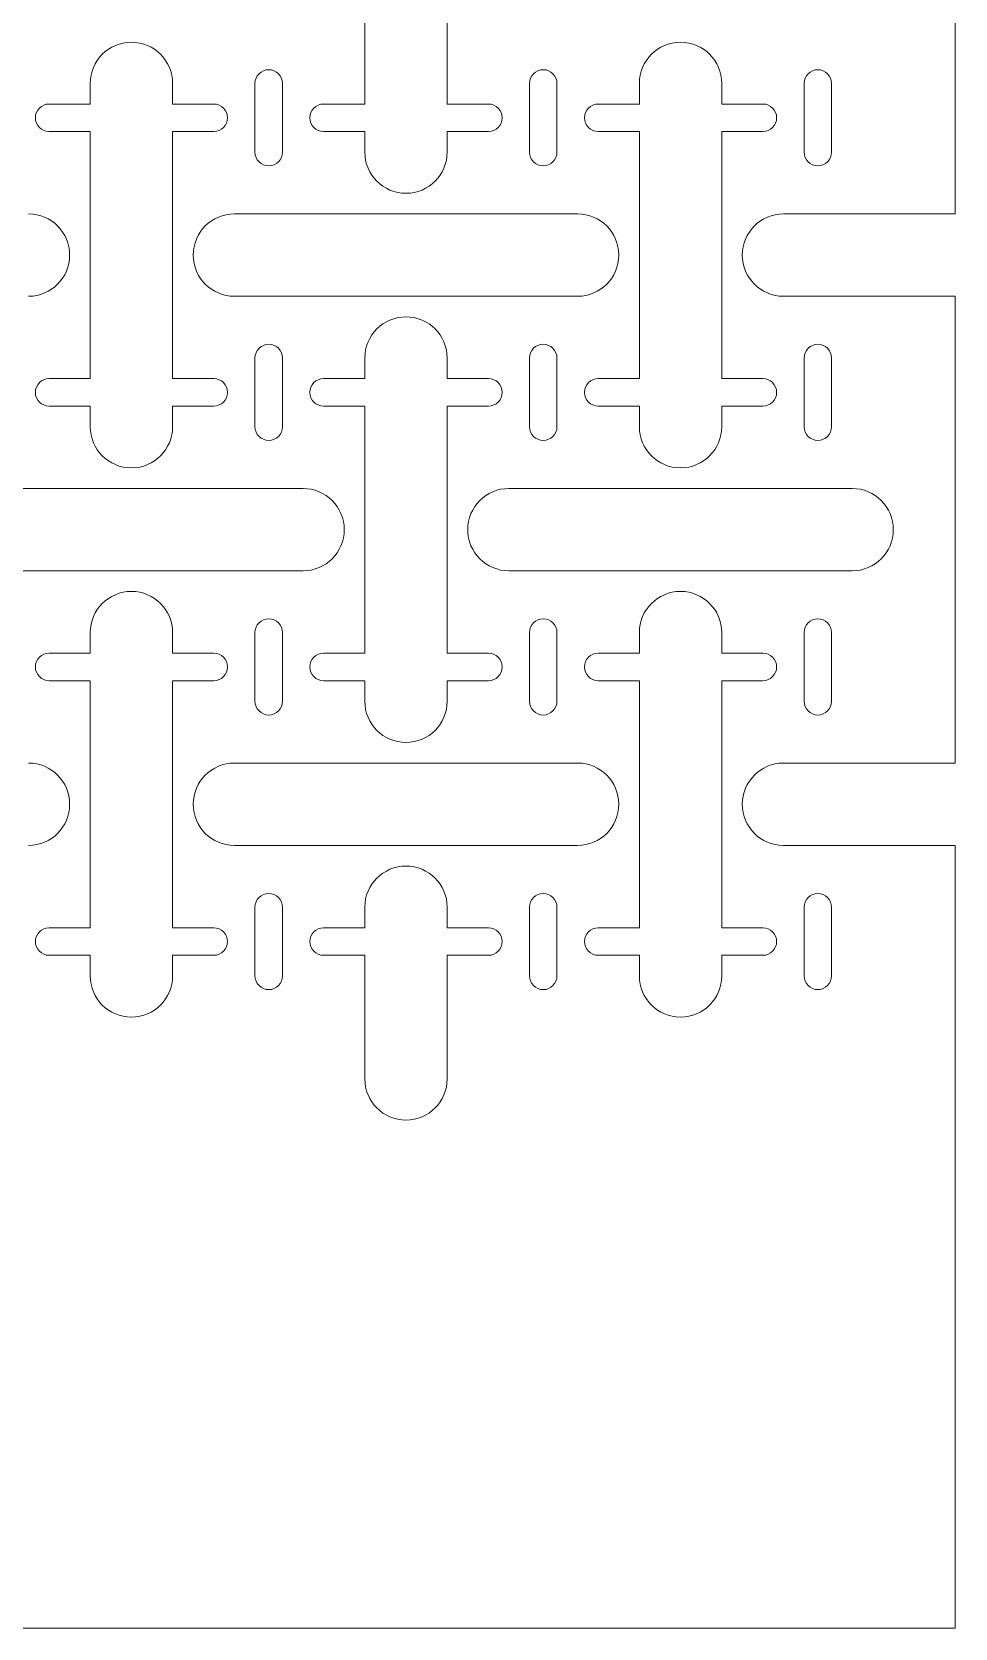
# Model space of a CAD drawing. Header units: metres. Extents: x 0 to 140, y 0 to 240.
# Drawn here: x 106.4 to 140, y 0 to 58.1 of the extents above; entities that cross this region are included whole.
import ezdxf

# ---------------------------------------------------------------- set-up
doc = ezdxf.new("R2010")
doc.units = ezdxf.units.M
doc.layers.add('TOP', color=1, linetype='Continuous', lineweight=0)

msp = doc.modelspace()

# ---------------------------------------------------------------- linework, layer by layer
at = {"layer": 'TOP'}
for p, q in [((140, 51.5), (140, 68.5)), ((118.5, 55.5), (118.5, 64.5)), ((121.5, 55.5), (121.5, 64.5)), ((108.5, 55.5), (108.5, 56.25)), ((111.5, 55.5), (111.5, 56.25)), ((114.5, 53.75), (114.5, 56.25)), ((114.5, 53.75), (114.5, 56.25)), ((114.5, 53.75), (114.5, 56.25)), ((114.5, 53.75), (114.5, 56.25)), ((114.5, 53.75), (114.5, 56.25)), ((114.5, 53.75), (114.5, 56.25)), ((114.5, 53.75), (114.5, 56.25)), ((114.5, 53.75), (114.5, 56.25)), ((114.5, 53.75), (114.5, 56.25)), ((114.5, 53.75), (114.5, 56.25)), ((114.5, 53.75), (114.5, 56.25)), ((114.5, 53.75), (114.5, 56.25)), ((114.5, 53.75), (114.5, 56.25)), ((115.5, 53.75), (115.5, 56.25)), ((115.5, 53.75), (115.5, 56.25)), ((115.5, 53.75), (115.5, 56.25)), ((115.5, 53.75), (115.5, 56.25)), ((115.5, 53.75), (115.5, 56.25)), ((115.5, 53.75), (115.5, 56.25)), ((115.5, 53.75), (115.5, 56.25)), ((115.5, 53.75), (115.5, 56.25)), ((115.5, 53.75), (115.5, 56.25)), ((115.5, 53.75), (115.5, 56.25)), ((115.5, 53.75), (115.5, 56.25)), ((115.5, 53.75), (115.5, 56.25)), ((115.5, 53.75), (115.5, 56.25)), ((124.5, 53.75), (124.5, 56.25)), ((124.5, 53.75), (124.5, 56.25)), ((124.5, 53.75), (124.5, 56.25)), ((124.5, 53.75), (124.5, 56.25)), ((124.5, 53.75), (124.5, 56.25)), ((124.5, 53.75), (124.5, 56.25)), ((124.5, 53.75), (124.5, 56.25)), ((124.5, 53.75), (124.5, 56.25)), ((124.5, 53.75), (124.5, 56.25)), ((124.5, 53.75), (124.5, 56.25)), ((124.5, 53.75), (124.5, 56.25)), ((124.5, 53.75), (124.5, 56.25)), ((124.5, 53.75), (124.5, 56.25)), ((125.5, 53.75), (125.5, 56.25)), ((125.5, 53.75), (125.5, 56.25)), ((125.5, 53.75), (125.5, 56.25)), ((125.5, 53.75), (125.5, 56.25)), ((125.5, 53.75), (125.5, 56.25)), ((125.5, 53.75), (125.5, 56.25)), ((125.5, 53.75), (125.5, 56.25)), ((125.5, 53.75), (125.5, 56.25)), ((125.5, 53.75), (125.5, 56.25)), ((125.5, 53.75), (125.5, 56.25)), ((125.5, 53.75), (125.5, 56.25)), ((125.5, 53.75), (125.5, 56.25)), ((125.5, 53.75), (125.5, 56.25)), ((128.5, 55.5), (128.5, 56.25)), ((131.5, 55.5), (131.5, 56.25)), ((134.5, 53.75), (134.5, 56.25)), ((134.5, 53.75), (134.5, 56.25)), ((134.5, 53.75), (134.5, 56.25)), ((134.5, 53.75), (134.5, 56.25)), ((134.5, 53.75), (134.5, 56.25)), ((134.5, 53.75), (134.5, 56.25)), ((134.5, 53.75), (134.5, 56.25)), ((134.5, 53.75), (134.5, 56.25)), ((134.5, 53.75), (134.5, 56.25)), ((134.5, 53.75), (134.5, 56.25)), ((134.5, 53.75), (134.5, 56.25)), ((134.5, 53.75), (134.5, 56.25)), ((134.5, 53.75), (134.5, 56.25)), ((135.5, 53.75), (135.5, 56.25)), ((135.5, 53.75), (135.5, 56.25)), ((135.5, 53.75), (135.5, 56.25)), ((135.5, 53.75), (135.5, 56.25)), ((135.5, 53.75), (135.5, 56.25)), ((135.5, 53.75), (135.5, 56.25)), ((135.5, 53.75), (135.5, 56.25)), ((135.5, 53.75), (135.5, 56.25)), ((135.5, 53.75), (135.5, 56.25)), ((135.5, 53.75), (135.5, 56.25)), ((135.5, 53.75), (135.5, 56.25)), ((135.5, 53.75), (135.5, 56.25)), ((135.5, 53.75), (135.5, 56.25)), ((107, 55.5), (108.5, 55.5)), ((113, 55.5), (111.5, 55.5)), ((117, 55.5), (118.5, 55.5)), ((123, 55.5), (121.5, 55.5)), ((127, 55.5), (128.5, 55.5)), ((133, 55.5), (131.5, 55.5)), ((108.5, 54.5), (107, 54.5)), ((108.5, 45.5), (108.5, 54.5)), ((111.5, 45.5), (111.5, 54.5)), ((111.5, 54.5), (113, 54.5)), ((118.5, 54.5), (117, 54.5)), ((118.5, 53.75), (118.5, 54.5)), ((121.5, 53.75), (121.5, 54.5)), ((121.5, 54.5), (123, 54.5)), ((128.5, 54.5), (127, 54.5)), ((128.5, 45.5), (128.5, 54.5)), ((131.5, 45.5), (131.5, 54.5)), ((131.5, 54.5), (133, 54.5)), ((113.75, 51.5), (126.25, 51.5)), ((133.75, 51.5), (140, 51.5)), ((113.75, 48.5), (126.25, 48.5)), ((133.75, 48.5), (140, 48.5)), ((140, 31.5), (140, 48.5)), ((114.5, 43.75), (114.5, 46.25)), ((114.5, 43.75), (114.5, 46.25)), ((114.5, 43.75), (114.5, 46.25)), ((114.5, 43.75), (114.5, 46.25)), ((114.5, 43.75), (114.5, 46.25)), ((114.5, 43.75), (114.5, 46.25)), ((114.5, 43.75), (114.5, 46.25)), ((114.5, 43.75), (114.5, 46.25)), ((114.5, 43.75), (114.5, 46.25)), ((114.5, 43.75), (114.5, 46.25)), ((114.5, 43.75), (114.5, 46.25)), ((114.5, 43.75), (114.5, 46.25)), ((114.5, 43.75), (114.5, 46.25)), ((115.5, 43.75), (115.5, 46.25)), ((115.5, 43.75), (115.5, 46.25)), ((115.5, 43.75), (115.5, 46.25)), ((115.5, 43.75), (115.5, 46.25)), ((115.5, 43.75), (115.5, 46.25)), ((115.5, 43.75), (115.5, 46.25)), ((115.5, 43.75), (115.5, 46.25)), ((115.5, 43.75), (115.5, 46.25)), ((115.5, 43.75), (115.5, 46.25)), ((115.5, 43.75), (115.5, 46.25)), ((115.5, 43.75), (115.5, 46.25)), ((115.5, 43.75), (115.5, 46.25)), ((115.5, 43.75), (115.5, 46.25)), ((118.5, 45.5), (118.5, 46.25)), ((121.5, 45.5), (121.5, 46.25)), ((124.5, 43.75), (124.5, 46.25)), ((124.5, 43.75), (124.5, 46.25)), ((124.5, 43.75), (124.5, 46.25)), ((124.5, 43.75), (124.5, 46.25)), ((124.5, 43.75), (124.5, 46.25)), ((124.5, 43.75), (124.5, 46.25)), ((124.5, 43.75), (124.5, 46.25)), ((124.5, 43.75), (124.5, 46.25)), ((124.5, 43.75), (124.5, 46.25)), ((124.5, 43.75), (124.5, 46.25)), ((124.5, 43.75), (124.5, 46.25)), ((124.5, 43.75), (124.5, 46.25)), ((124.5, 43.75), (124.5, 46.25)), ((125.5, 43.75), (125.5, 46.25)), ((125.5, 43.75), (125.5, 46.25)), ((125.5, 43.75), (125.5, 46.25)), ((125.5, 43.75), (125.5, 46.25)), ((125.5, 43.75), (125.5, 46.25)), ((125.5, 43.75), (125.5, 46.25)), ((125.5, 43.75), (125.5, 46.25)), ((125.5, 43.75), (125.5, 46.25)), ((125.5, 43.75), (125.5, 46.25)), ((125.5, 43.75), (125.5, 46.25)), ((125.5, 43.75), (125.5, 46.25)), ((125.5, 43.75), (125.5, 46.25)), ((125.5, 43.75), (125.5, 46.25)), ((134.5, 43.75), (134.5, 46.25)), ((134.5, 43.75), (134.5, 46.25)), ((134.5, 43.75), (134.5, 46.25)), ((134.5, 43.75), (134.5, 46.25)), ((134.5, 43.75), (134.5, 46.25)), ((134.5, 43.75), (134.5, 46.25)), ((134.5, 43.75), (134.5, 46.25)), ((134.5, 43.75), (134.5, 46.25)), ((134.5, 43.75), (134.5, 46.25)), ((134.5, 43.75), (134.5, 46.25)), ((134.5, 43.75), (134.5, 46.25)), ((134.5, 43.75), (134.5, 46.25)), ((134.5, 43.75), (134.5, 46.25)), ((135.5, 43.75), (135.5, 46.25)), ((135.5, 43.75), (135.5, 46.25)), ((135.5, 43.75), (135.5, 46.25)), ((135.5, 43.75), (135.5, 46.25)), ((135.5, 43.75), (135.5, 46.25)), ((135.5, 43.75), (135.5, 46.25)), ((135.5, 43.75), (135.5, 46.25)), ((135.5, 43.75), (135.5, 46.25)), ((135.5, 43.75), (135.5, 46.25)), ((135.5, 43.75), (135.5, 46.25)), ((135.5, 43.75), (135.5, 46.25)), ((135.5, 43.75), (135.5, 46.25)), ((135.5, 43.75), (135.5, 46.25)), ((107, 45.5), (108.5, 45.5)), ((113, 45.5), (111.5, 45.5)), ((117, 45.5), (118.5, 45.5)), ((123, 45.5), (121.5, 45.5)), ((127, 45.5), (128.5, 45.5)), ((133, 45.5), (131.5, 45.5)), ((108.5, 44.5), (107, 44.5)), ((108.5, 43.75), (108.5, 44.5)), ((111.5, 43.75), (111.5, 44.5)), ((111.5, 44.5), (113, 44.5)), ((118.5, 44.5), (117, 44.5)), ((118.5, 35.5), (118.5, 44.5)), ((121.5, 35.5), (121.5, 44.5)), ((121.5, 44.5), (123, 44.5)), ((128.5, 44.5), (127, 44.5)), ((128.5, 43.75), (128.5, 44.5)), ((131.5, 43.75), (131.5, 44.5)), ((131.5, 44.5), (133, 44.5)), ((103.75, 41.5), (116.25, 41.5)), ((123.75, 41.5), (136.25, 41.5)), ((103.75, 38.5), (116.25, 38.5)), ((123.75, 38.5), (136.25, 38.5)), ((108.5, 35.5), (108.5, 36.25)), ((111.5, 35.5), (111.5, 36.25)), ((114.5, 33.75), (114.5, 36.25)), ((114.5, 33.75), (114.5, 36.25)), ((114.5, 33.75), (114.5, 36.25)), ((114.5, 33.75), (114.5, 36.25)), ((114.5, 33.75), (114.5, 36.25)), ((114.5, 33.75), (114.5, 36.25)), ((114.5, 33.75), (114.5, 36.25)), ((114.5, 33.75), (114.5, 36.25)), ((114.5, 33.75), (114.5, 36.25)), ((114.5, 33.75), (114.5, 36.25)), ((114.5, 33.75), (114.5, 36.25)), ((114.5, 33.75), (114.5, 36.25)), ((114.5, 33.75), (114.5, 36.25)), ((115.5, 33.75), (115.5, 36.25)), ((115.5, 33.75), (115.5, 36.25)), ((115.5, 33.75), (115.5, 36.25)), ((115.5, 33.75), (115.5, 36.25)), ((115.5, 33.75), (115.5, 36.25)), ((115.5, 33.75), (115.5, 36.25)), ((115.5, 33.75), (115.5, 36.25)), ((115.5, 33.75), (115.5, 36.25)), ((115.5, 33.75), (115.5, 36.25)), ((115.5, 33.75), (115.5, 36.25)), ((115.5, 33.75), (115.5, 36.25)), ((115.5, 33.75), (115.5, 36.25)), ((115.5, 33.75), (115.5, 36.25)), ((124.5, 33.75), (124.5, 36.25)), ((124.5, 33.75), (124.5, 36.25)), ((124.5, 33.75), (124.5, 36.25)), ((124.5, 33.75), (124.5, 36.25)), ((124.5, 33.75), (124.5, 36.25)), ((124.5, 33.75), (124.5, 36.25)), ((124.5, 33.75), (124.5, 36.25)), ((124.5, 33.75), (124.5, 36.25)), ((124.5, 33.75), (124.5, 36.25)), ((124.5, 33.75), (124.5, 36.25)), ((124.5, 33.75), (124.5, 36.25)), ((124.5, 33.75), (124.5, 36.25)), ((124.5, 33.75), (124.5, 36.25)), ((125.5, 33.75), (125.5, 36.25)), ((125.5, 33.75), (125.5, 36.25)), ((125.5, 33.75), (125.5, 36.25)), ((125.5, 33.75), (125.5, 36.25)), ((125.5, 33.75), (125.5, 36.25)), ((125.5, 33.75), (125.5, 36.25)), ((125.5, 33.75), (125.5, 36.25)), ((125.5, 33.75), (125.5, 36.25)), ((125.5, 33.75), (125.5, 36.25)), ((125.5, 33.75), (125.5, 36.25)), ((125.5, 33.75), (125.5, 36.25)), ((125.5, 33.75), (125.5, 36.25)), ((125.5, 33.75), (125.5, 36.25)), ((128.5, 35.5), (128.5, 36.25)), ((131.5, 35.5), (131.5, 36.25)), ((134.5, 33.75), (134.5, 36.25)), ((134.5, 33.75), (134.5, 36.25)), ((134.5, 33.75), (134.5, 36.25)), ((134.5, 33.75), (134.5, 36.25)), ((134.5, 33.75), (134.5, 36.25)), ((134.5, 33.75), (134.5, 36.25)), ((134.5, 33.75), (134.5, 36.25)), ((134.5, 33.75), (134.5, 36.25)), ((134.5, 33.75), (134.5, 36.25)), ((134.5, 33.75), (134.5, 36.25)), ((134.5, 33.75), (134.5, 36.25)), ((134.5, 33.75), (134.5, 36.25)), ((134.5, 33.75), (134.5, 36.25)), ((135.5, 33.75), (135.5, 36.25)), ((135.5, 33.75), (135.5, 36.25)), ((135.5, 33.75), (135.5, 36.25)), ((135.5, 33.75), (135.5, 36.25)), ((135.5, 33.75), (135.5, 36.25)), ((135.5, 33.75), (135.5, 36.25)), ((135.5, 33.75), (135.5, 36.25)), ((135.5, 33.75), (135.5, 36.25)), ((135.5, 33.75), (135.5, 36.25)), ((135.5, 33.75), (135.5, 36.25)), ((135.5, 33.75), (135.5, 36.25)), ((135.5, 33.75), (135.5, 36.25)), ((135.5, 33.75), (135.5, 36.25)), ((107, 35.5), (108.5, 35.5)), ((113, 35.5), (111.5, 35.5)), ((117, 35.5), (118.5, 35.5)), ((123, 35.5), (121.5, 35.5)), ((127, 35.5), (128.5, 35.5)), ((133, 35.5), (131.5, 35.5)), ((108.5, 34.5), (107, 34.5)), ((108.5, 25.5), (108.5, 34.5)), ((111.5, 25.5), (111.5, 34.5)), ((111.5, 34.5), (113, 34.5)), ((118.5, 34.5), (117, 34.5)), ((118.5, 33.75), (118.5, 34.5)), ((121.5, 33.75), (121.5, 34.5)), ((121.5, 34.5), (123, 34.5)), ((128.5, 34.5), (127, 34.5)), ((128.5, 25.5), (128.5, 34.5)), ((131.5, 25.5), (131.5, 34.5)), ((131.5, 34.5), (133, 34.5)), ((113.75, 31.5), (126.25, 31.5)), ((133.75, 31.5), (140, 31.5)), ((113.75, 28.5), (126.25, 28.5)), ((133.75, 28.5), (140, 28.5)), ((140, 0), (140, 28.5)), ((114.5, 23.75), (114.5, 26.25)), ((114.5, 23.75), (114.5, 26.25)), ((114.5, 23.75), (114.5, 26.25)), ((114.5, 23.75), (114.5, 26.25)), ((114.5, 23.75), (114.5, 26.25)), ((114.5, 23.75), (114.5, 26.25)), ((114.5, 23.75), (114.5, 26.25)), ((114.5, 23.75), (114.5, 26.25)), ((114.5, 23.75), (114.5, 26.25)), ((114.5, 23.75), (114.5, 26.25)), ((114.5, 23.75), (114.5, 26.25)), ((114.5, 23.75), (114.5, 26.25)), ((114.5, 23.75), (114.5, 26.25)), ((115.5, 23.75), (115.5, 26.25)), ((115.5, 23.75), (115.5, 26.25)), ((115.5, 23.75), (115.5, 26.25)), ((115.5, 23.75), (115.5, 26.25)), ((115.5, 23.75), (115.5, 26.25)), ((115.5, 23.75), (115.5, 26.25)), ((115.5, 23.75), (115.5, 26.25)), ((115.5, 23.75), (115.5, 26.25)), ((115.5, 23.75), (115.5, 26.25)), ((115.5, 23.75), (115.5, 26.25)), ((115.5, 23.75), (115.5, 26.25)), ((115.5, 23.75), (115.5, 26.25)), ((115.5, 23.75), (115.5, 26.25)), ((118.5, 25.5), (118.5, 26.25)), ((121.5, 25.5), (121.5, 26.25)), ((124.5, 23.75), (124.5, 26.25)), ((124.5, 23.75), (124.5, 26.25)), ((124.5, 23.75), (124.5, 26.25)), ((124.5, 23.75), (124.5, 26.25)), ((124.5, 23.75), (124.5, 26.25)), ((124.5, 23.75), (124.5, 26.25)), ((124.5, 23.75), (124.5, 26.25)), ((124.5, 23.75), (124.5, 26.25)), ((124.5, 23.75), (124.5, 26.25)), ((124.5, 23.75), (124.5, 26.25)), ((124.5, 23.75), (124.5, 26.25)), ((124.5, 23.75), (124.5, 26.25)), ((124.5, 23.75), (124.5, 26.25)), ((125.5, 23.75), (125.5, 26.25)), ((125.5, 23.75), (125.5, 26.25)), ((125.5, 23.75), (125.5, 26.25)), ((125.5, 23.75), (125.5, 26.25)), ((125.5, 23.75), (125.5, 26.25)), ((125.5, 23.75), (125.5, 26.25)), ((125.5, 23.75), (125.5, 26.25)), ((125.5, 23.75), (125.5, 26.25)), ((125.5, 23.75), (125.5, 26.25)), ((125.5, 23.75), (125.5, 26.25)), ((125.5, 23.75), (125.5, 26.25)), ((125.5, 23.75), (125.5, 26.25)), ((125.5, 23.75), (125.5, 26.25)), ((134.5, 23.75), (134.5, 26.25)), ((134.5, 23.75), (134.5, 26.25)), ((134.5, 23.75), (134.5, 26.25)), ((134.5, 23.75), (134.5, 26.25)), ((134.5, 23.75), (134.5, 26.25)), ((134.5, 23.75), (134.5, 26.25)), ((134.5, 23.75), (134.5, 26.25)), ((134.5, 23.75), (134.5, 26.25)), ((134.5, 23.75), (134.5, 26.25)), ((134.5, 23.75), (134.5, 26.25)), ((134.5, 23.75), (134.5, 26.25)), ((134.5, 23.75), (134.5, 26.25)), ((134.5, 23.75), (134.5, 26.25)), ((135.5, 23.75), (135.5, 26.25)), ((135.5, 23.75), (135.5, 26.25)), ((135.5, 23.75), (135.5, 26.25)), ((135.5, 23.75), (135.5, 26.25)), ((135.5, 23.75), (135.5, 26.25)), ((135.5, 23.75), (135.5, 26.25)), ((135.5, 23.75), (135.5, 26.25)), ((135.5, 23.75), (135.5, 26.25)), ((135.5, 23.75), (135.5, 26.25)), ((135.5, 23.75), (135.5, 26.25)), ((135.5, 23.75), (135.5, 26.25)), ((135.5, 23.75), (135.5, 26.25)), ((135.5, 23.75), (135.5, 26.25)), ((107, 25.5), (108.5, 25.5)), ((113, 25.5), (111.5, 25.5)), ((117, 25.5), (118.5, 25.5)), ((123, 25.5), (121.5, 25.5)), ((127, 25.5), (128.5, 25.5)), ((133, 25.5), (131.5, 25.5)), ((108.5, 24.5), (107, 24.5)), ((108.5, 23.75), (108.5, 24.5)), ((111.5, 23.75), (111.5, 24.5)), ((111.5, 24.5), (113, 24.5)), ((118.5, 24.5), (117, 24.5)), ((118.5, 20), (118.5, 24.5)), ((121.5, 20), (121.5, 24.5)), ((121.5, 24.5), (123, 24.5)), ((128.5, 24.5), (127, 24.5)), ((128.5, 23.75), (128.5, 24.5)), ((131.5, 23.75), (131.5, 24.5)), ((131.5, 24.5), (133, 24.5)), ((0, 0), (140, 0))]:
    msp.add_line(p, q, dxfattribs=at)
for centre, radius, start, end in [((110, 56.25), 1.5, 0, 180), ((130, 56.25), 1.5, 0, 180), ((115, 56.25), 0.5, 0, 180), ((115, 56.25), 0.5, 0, 180), ((115, 56.25), 0.5, 0, 180), ((115, 56.25), 0.5, 0, 180), ((115, 56.25), 0.5, 0, 180), ((115, 56.25), 0.5, 0, 180), ((115, 56.25), 0.5, 0, 180), ((115, 56.25), 0.5, 0, 180), ((115, 56.25), 0.5, 0, 180), ((115, 56.25), 0.5, 0, 180), ((115, 56.25), 0.5, 0, 180), ((115, 56.25), 0.5, 0, 180), ((115, 56.25), 0.5, 0, 180), ((125, 56.25), 0.5, 0, 180), ((125, 56.25), 0.5, 0, 180), ((125, 56.25), 0.5, 0, 180), ((125, 56.25), 0.5, 0, 180), ((125, 56.25), 0.5, 0, 180), ((125, 56.25), 0.5, 0, 180), ((125, 56.25), 0.5, 0, 180), ((125, 56.25), 0.5, 0, 180), ((125, 56.25), 0.5, 0, 180), ((125, 56.25), 0.5, 0, 180), ((125, 56.25), 0.5, 0, 180), ((125, 56.25), 0.5, 0, 180), ((125, 56.25), 0.5, 0, 180), ((135, 56.25), 0.5, 0, 180), ((135, 56.25), 0.5, 0, 180), ((135, 56.25), 0.5, 0, 180), ((135, 56.25), 0.5, 0, 180), ((135, 56.25), 0.5, 0, 180), ((135, 56.25), 0.5, 0, 180), ((135, 56.25), 0.5, 0, 180), ((135, 56.25), 0.5, 0, 180), ((135, 56.25), 0.5, 0, 180), ((135, 56.25), 0.5, 0, 180), ((135, 56.25), 0.5, 0, 180), ((135, 56.25), 0.5, 0, 180), ((135, 56.25), 0.5, 0, 180), ((107, 55), 0.5, -270, -90), ((113, 55), 0.5, -90, 90), ((117, 55), 0.5, -270, -90), ((123, 55), 0.5, -90, 90), ((127, 55), 0.5, -270, -90), ((133, 55), 0.5, -90, 90), ((115, 53.75), 0.5, -180, 0), ((115, 53.75), 0.5, -180, 0), ((115, 53.75), 0.5, -180, 0), ((115, 53.75), 0.5, -180, 0), ((115, 53.75), 0.5, -180, 0), ((115, 53.75), 0.5, -180, 0), ((115, 53.75), 0.5, -180, 0), ((115, 53.75), 0.5, -180, 0), ((115, 53.75), 0.5, -180, 0), ((115, 53.75), 0.5, -180, 0), ((115, 53.75), 0.5, -180, 0), ((115, 53.75), 0.5, -180, 0), ((115, 53.75), 0.5, -180, 0), ((120, 53.75), 1.5, -180, 0), ((125, 53.75), 0.5, -180, 0), ((125, 53.75), 0.5, -180, 0), ((125, 53.75), 0.5, -180, 0), ((125, 53.75), 0.5, -180, 0), ((125, 53.75), 0.5, -180, 0), ((125, 53.75), 0.5, -180, 0), ((125, 53.75), 0.5, -180, 0), ((125, 53.75), 0.5, -180, 0), ((125, 53.75), 0.5, -180, 0), ((125, 53.75), 0.5, -180, 0), ((125, 53.75), 0.5, -180, 0), ((125, 53.75), 0.5, -180, 0), ((125, 53.75), 0.5, -180, 0), ((135, 53.75), 0.5, -180, 0), ((135, 53.75), 0.5, -180, 0), ((135, 53.75), 0.5, -180, 0), ((135, 53.75), 0.5, -180, 0), ((135, 53.75), 0.5, -180, 0), ((135, 53.75), 0.5, -180, 0), ((135, 53.75), 0.5, -180, 0), ((135, 53.75), 0.5, -180, 0), ((135, 53.75), 0.5, -180, 0), ((135, 53.75), 0.5, -180, 0), ((135, 53.75), 0.5, -180, 0), ((135, 53.75), 0.5, -180, 0), ((135, 53.75), 0.5, -180, 0), ((106.25, 50), 1.5, -90, 90), ((113.75, 50), 1.5, -270, -90), ((126.25, 50), 1.5, -90, 90), ((133.75, 50), 1.5, -270, -90), ((120, 46.25), 1.5, 0, 180), ((115, 46.25), 0.5, 0, 180), ((115, 46.25), 0.5, 0, 180), ((115, 46.25), 0.5, 0, 180), ((115, 46.25), 0.5, 0, 180), ((115, 46.25), 0.5, 0, 180), ((115, 46.25), 0.5, 0, 180), ((115, 46.25), 0.5, 0, 180), ((115, 46.25), 0.5, 0, 180), ((115, 46.25), 0.5, 0, 180), ((115, 46.25), 0.5, 0, 180), ((115, 46.25), 0.5, 0, 180), ((115, 46.25), 0.5, 0, 180), ((115, 46.25), 0.5, 0, 180), ((125, 46.25), 0.5, 0, 180), ((125, 46.25), 0.5, 0, 180), ((125, 46.25), 0.5, 0, 180), ((125, 46.25), 0.5, 0, 180), ((125, 46.25), 0.5, 0, 180), ((125, 46.25), 0.5, 0, 180), ((125, 46.25), 0.5, 0, 180), ((125, 46.25), 0.5, 0, 180), ((125, 46.25), 0.5, 0, 180), ((125, 46.25), 0.5, 0, 180), ((125, 46.25), 0.5, 0, 180), ((125, 46.25), 0.5, 0, 180), ((125, 46.25), 0.5, 0, 180), ((135, 46.25), 0.5, 0, 180), ((135, 46.25), 0.5, 0, 180), ((135, 46.25), 0.5, 0, 180), ((135, 46.25), 0.5, 0, 180), ((135, 46.25), 0.5, 0, 180), ((135, 46.25), 0.5, 0, 180), ((135, 46.25), 0.5, 0, 180), ((135, 46.25), 0.5, 0, 180), ((135, 46.25), 0.5, 0, 180), ((135, 46.25), 0.5, 0, 180), ((135, 46.25), 0.5, 0, 180), ((135, 46.25), 0.5, 0, 180), ((135, 46.25), 0.5, 0, 180), ((107, 45), 0.5, -270, -90), ((113, 45), 0.5, -90, 90), ((117, 45), 0.5, -270, -90), ((123, 45), 0.5, -90, 90), ((127, 45), 0.5, -270, -90), ((133, 45), 0.5, -90, 90), ((110, 43.75), 1.5, -180, 0), ((115, 43.75), 0.5, -180, 0), ((115, 43.75), 0.5, -180, 0), ((115, 43.75), 0.5, -180, 0), ((115, 43.75), 0.5, -180, 0), ((115, 43.75), 0.5, -180, 0), ((115, 43.75), 0.5, -180, 0), ((115, 43.75), 0.5, -180, 0), ((115, 43.75), 0.5, -180, 0), ((115, 43.75), 0.5, -180, 0), ((115, 43.75), 0.5, -180, 0), ((115, 43.75), 0.5, -180, 0), ((115, 43.75), 0.5, -180, 0), ((115, 43.75), 0.5, -180, 0), ((125, 43.75), 0.5, -180, 0), ((125, 43.75), 0.5, -180, 0), ((125, 43.75), 0.5, -180, 0), ((125, 43.75), 0.5, -180, 0), ((125, 43.75), 0.5, -180, 0), ((125, 43.75), 0.5, -180, 0), ((125, 43.75), 0.5, -180, 0), ((125, 43.75), 0.5, -180, 0), ((125, 43.75), 0.5, -180, 0), ((125, 43.75), 0.5, -180, 0), ((125, 43.75), 0.5, -180, 0), ((125, 43.75), 0.5, -180, 0), ((125, 43.75), 0.5, -180, 0), ((130, 43.75), 1.5, -180, 0), ((135, 43.75), 0.5, -180, 0), ((135, 43.75), 0.5, -180, 0), ((135, 43.75), 0.5, -180, 0), ((135, 43.75), 0.5, -180, 0), ((135, 43.75), 0.5, -180, 0), ((135, 43.75), 0.5, -180, 0), ((135, 43.75), 0.5, -180, 0), ((135, 43.75), 0.5, -180, 0), ((135, 43.75), 0.5, -180, 0), ((135, 43.75), 0.5, -180, 0), ((135, 43.75), 0.5, -180, 0), ((135, 43.75), 0.5, -180, 0), ((135, 43.75), 0.5, -180, 0), ((116.25, 40), 1.5, -90, 90), ((123.75, 40), 1.5, -270, -90), ((136.25, 40), 1.5, -90, 90), ((110, 36.25), 1.5, 0, 180), ((130, 36.25), 1.5, 0, 180), ((115, 36.25), 0.5, 0, 180), ((115, 36.25), 0.5, 0, 180), ((115, 36.25), 0.5, 0, 180), ((115, 36.25), 0.5, 0, 180), ((115, 36.25), 0.5, 0, 180), ((115, 36.25), 0.5, 0, 180), ((115, 36.25), 0.5, 0, 180), ((115, 36.25), 0.5, 0, 180), ((115, 36.25), 0.5, 0, 180), ((115, 36.25), 0.5, 0, 180), ((115, 36.25), 0.5, 0, 180), ((115, 36.25), 0.5, 0, 180), ((115, 36.25), 0.5, 0, 180), ((125, 36.25), 0.5, 0, 180), ((125, 36.25), 0.5, 0, 180), ((125, 36.25), 0.5, 0, 180), ((125, 36.25), 0.5, 0, 180), ((125, 36.25), 0.5, 0, 180), ((125, 36.25), 0.5, 0, 180), ((125, 36.25), 0.5, 0, 180), ((125, 36.25), 0.5, 0, 180), ((125, 36.25), 0.5, 0, 180), ((125, 36.25), 0.5, 0, 180), ((125, 36.25), 0.5, 0, 180), ((125, 36.25), 0.5, 0, 180), ((125, 36.25), 0.5, 0, 180), ((135, 36.25), 0.5, 0, 180), ((135, 36.25), 0.5, 0, 180), ((135, 36.25), 0.5, 0, 180), ((135, 36.25), 0.5, 0, 180), ((135, 36.25), 0.5, 0, 180), ((135, 36.25), 0.5, 0, 180), ((135, 36.25), 0.5, 0, 180), ((135, 36.25), 0.5, 0, 180), ((135, 36.25), 0.5, 0, 180), ((135, 36.25), 0.5, 0, 180), ((135, 36.25), 0.5, 0, 180), ((135, 36.25), 0.5, 0, 180), ((135, 36.25), 0.5, 0, 180), ((107, 35), 0.5, -270, -90), ((113, 35), 0.5, -90, 90), ((117, 35), 0.5, -270, -90), ((123, 35), 0.5, -90, 90), ((127, 35), 0.5, -270, -90), ((133, 35), 0.5, -90, 90), ((115, 33.75), 0.5, -180, 0), ((115, 33.75), 0.5, -180, 0), ((115, 33.75), 0.5, -180, 0), ((115, 33.75), 0.5, -180, 0), ((115, 33.75), 0.5, -180, 0), ((115, 33.75), 0.5, -180, 0), ((115, 33.75), 0.5, -180, 0), ((115, 33.75), 0.5, -180, 0), ((115, 33.75), 0.5, -180, 0), ((115, 33.75), 0.5, -180, 0), ((115, 33.75), 0.5, -180, 0), ((115, 33.75), 0.5, -180, 0), ((115, 33.75), 0.5, -180, 0), ((120, 33.75), 1.5, -180, 0), ((125, 33.75), 0.5, -180, 0), ((125, 33.75), 0.5, -180, 0), ((125, 33.75), 0.5, -180, 0), ((125, 33.75), 0.5, -180, 0), ((125, 33.75), 0.5, -180, 0), ((125, 33.75), 0.5, -180, 0), ((125, 33.75), 0.5, -180, 0), ((125, 33.75), 0.5, -180, 0), ((125, 33.75), 0.5, -180, 0), ((125, 33.75), 0.5, -180, 0), ((125, 33.75), 0.5, -180, 0), ((125, 33.75), 0.5, -180, 0), ((125, 33.75), 0.5, -180, 0), ((135, 33.75), 0.5, -180, 0), ((135, 33.75), 0.5, -180, 0), ((135, 33.75), 0.5, -180, 0), ((135, 33.75), 0.5, -180, 0), ((135, 33.75), 0.5, -180, 0), ((135, 33.75), 0.5, -180, 0), ((135, 33.75), 0.5, -180, 0), ((135, 33.75), 0.5, -180, 0), ((135, 33.75), 0.5, -180, 0), ((135, 33.75), 0.5, -180, 0), ((135, 33.75), 0.5, -180, 0), ((135, 33.75), 0.5, -180, 0), ((135, 33.75), 0.5, -180, 0), ((106.25, 30), 1.5, -90, 90), ((113.75, 30), 1.5, -270, -90), ((126.25, 30), 1.5, -90, 90), ((133.75, 30), 1.5, -270, -90), ((120, 26.25), 1.5, 0, 180), ((115, 26.25), 0.5, 0, 180), ((115, 26.25), 0.5, 0, 180), ((115, 26.25), 0.5, 0, 180), ((115, 26.25), 0.5, 0, 180), ((115, 26.25), 0.5, 0, 180), ((115, 26.25), 0.5, 0, 180), ((115, 26.25), 0.5, 0, 180), ((115, 26.25), 0.5, 0, 180), ((115, 26.25), 0.5, 0, 180), ((115, 26.25), 0.5, 0, 180), ((115, 26.25), 0.5, 0, 180), ((115, 26.25), 0.5, 0, 180), ((115, 26.25), 0.5, 0, 180), ((125, 26.25), 0.5, 0, 180), ((125, 26.25), 0.5, 0, 180), ((125, 26.25), 0.5, 0, 180), ((125, 26.25), 0.5, 0, 180), ((125, 26.25), 0.5, 0, 180), ((125, 26.25), 0.5, 0, 180), ((125, 26.25), 0.5, 0, 180), ((125, 26.25), 0.5, 0, 180), ((125, 26.25), 0.5, 0, 180), ((125, 26.25), 0.5, 0, 180), ((125, 26.25), 0.5, 0, 180), ((125, 26.25), 0.5, 0, 180), ((125, 26.25), 0.5, 0, 180), ((135, 26.25), 0.5, 0, 180), ((135, 26.25), 0.5, 0, 180), ((135, 26.25), 0.5, 0, 180), ((135, 26.25), 0.5, 0, 180), ((135, 26.25), 0.5, 0, 180), ((135, 26.25), 0.5, 0, 180), ((135, 26.25), 0.5, 0, 180), ((135, 26.25), 0.5, 0, 180), ((135, 26.25), 0.5, 0, 180), ((135, 26.25), 0.5, 0, 180), ((135, 26.25), 0.5, 0, 180), ((135, 26.25), 0.5, 0, 180), ((135, 26.25), 0.5, 0, 180), ((107, 25), 0.5, -270, -90), ((113, 25), 0.5, -90, 90), ((117, 25), 0.5, -270, -90), ((123, 25), 0.5, -90, 90), ((127, 25), 0.5, -270, -90), ((133, 25), 0.5, -90, 90), ((110, 23.75), 1.5, -180, 0), ((115, 23.75), 0.5, -180, 0), ((115, 23.75), 0.5, -180, 0), ((115, 23.75), 0.5, -180, 0), ((115, 23.75), 0.5, -180, 0), ((115, 23.75), 0.5, -180, 0), ((115, 23.75), 0.5, -180, 0), ((115, 23.75), 0.5, -180, 0), ((115, 23.75), 0.5, -180, 0), ((115, 23.75), 0.5, -180, 0), ((115, 23.75), 0.5, -180, 0), ((115, 23.75), 0.5, -180, 0), ((115, 23.75), 0.5, -180, 0), ((115, 23.75), 0.5, -180, 0), ((125, 23.75), 0.5, -180, 0), ((125, 23.75), 0.5, -180, 0), ((125, 23.75), 0.5, -180, 0), ((125, 23.75), 0.5, -180, 0), ((125, 23.75), 0.5, -180, 0), ((125, 23.75), 0.5, -180, 0), ((125, 23.75), 0.5, -180, 0), ((125, 23.75), 0.5, -180, 0), ((125, 23.75), 0.5, -180, 0), ((125, 23.75), 0.5, -180, 0), ((125, 23.75), 0.5, -180, 0), ((125, 23.75), 0.5, -180, 0), ((125, 23.75), 0.5, -180, 0), ((130, 23.75), 1.5, -180, 0), ((135, 23.75), 0.5, -180, 0), ((135, 23.75), 0.5, -180, 0), ((135, 23.75), 0.5, -180, 0), ((135, 23.75), 0.5, -180, 0), ((135, 23.75), 0.5, -180, 0), ((135, 23.75), 0.5, -180, 0), ((135, 23.75), 0.5, -180, 0), ((135, 23.75), 0.5, -180, 0), ((135, 23.75), 0.5, -180, 0), ((135, 23.75), 0.5, -180, 0), ((135, 23.75), 0.5, -180, 0), ((135, 23.75), 0.5, -180, 0), ((135, 23.75), 0.5, -180, 0), ((120, 20), 1.5, -180, 0)]:
    msp.add_arc(centre, radius, start, end, dxfattribs=at)

doc.saveas('drawing.dxf')
